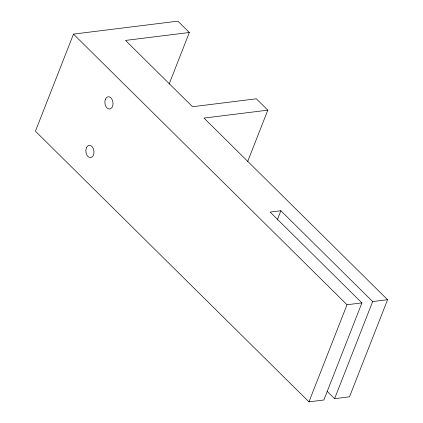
<?xml version="1.0" encoding="UTF-8"?>
<svg xmlns="http://www.w3.org/2000/svg" width="423" height="423" viewBox="0 0 423 423"><rect width="100%" height="100%" fill="white"/><g stroke="black" fill="none" stroke-linecap="round" stroke-linejoin="round"><path stroke-width="0.63" d="M169.11 84.129L189.34 32.502L177.866 21.15L73.486 34.11L35.432 131.209L308.954 401.85L323.865 399.999L361.919 302.894L270.133 212.076L280.872 210.744L372.658 301.562L387.568 299.711L349.514 396.816L334.604 398.667L327.111 391.254M247.587 161.776L267.817 110.154L256.343 98.802L192.523 106.723L125.52 40.423L189.34 32.502M277.261 219.965L280.872 210.744M308.954 401.85L347.008 304.745L361.919 302.894M334.604 398.667L372.658 301.562M267.817 110.154L203.997 118.075L387.568 299.711M73.486 34.11L347.008 304.745M105.364 99.336A6.202 4.056 82.9 0 0 109.023 109.039A6.202 4.056 82.9 0 0 112.455 100.277A6.202 4.056 82.9 0 0 105.364 99.336M86.334 147.891A6.202 4.056 82.9 0 0 89.999 157.589A6.202 4.056 82.9 0 0 93.43 148.833A6.202 4.056 82.9 0 0 86.334 147.891"/></g></svg>
